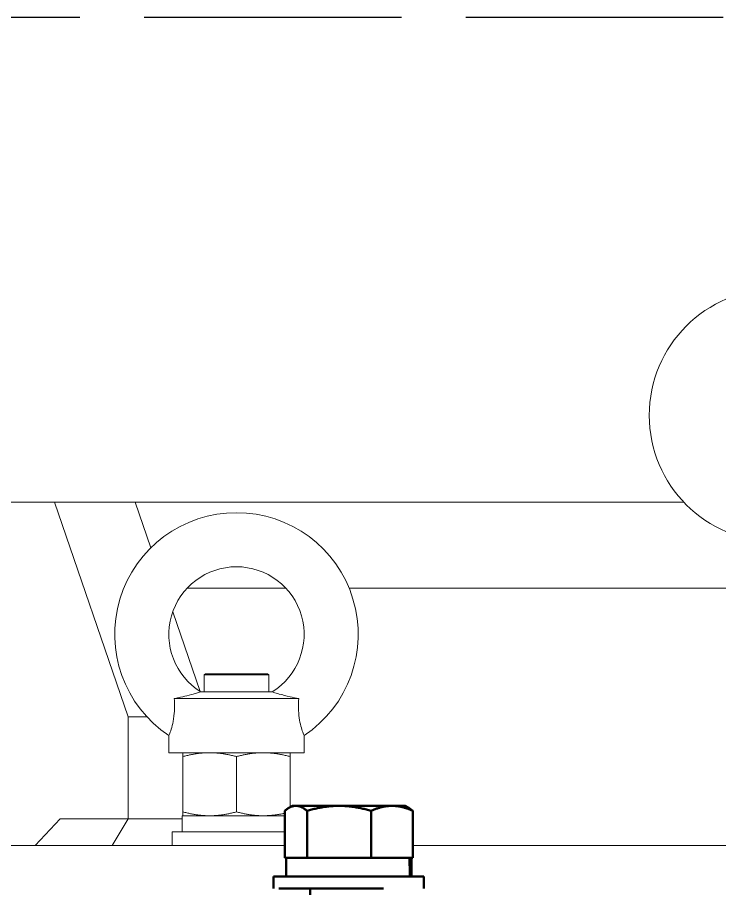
# Model space of a CAD drawing. Header units: inches. Extents: x 20 to 536, y 8 to 344.
# Drawn here: x 98.97 to 107.14, y 133.87 to 144.01 of the extents above; entities that cross this region are included whole.
import ezdxf

# ---------------------------------------------------------------- set-up
doc = ezdxf.new("R2010")
doc.units = ezdxf.units.IN
doc.header["$LTSCALE"] = 16
doc.header["$MEASUREMENT"] = 0
doc.linetypes.add('DASHED_SPACE', pattern=[0.2067, 0.1654, -0.0413])
doc.layers.add('Sketch Geometry (ANSI)', color=7, linetype='Continuous', lineweight=25)
doc.layers.add('Visible (ANSI)', color=7, linetype='Continuous', lineweight=50)

msp = doc.modelspace()

# ---------------------------------------------------------------- linework, layer by layer
at = {"layer": 'Sketch Geometry (ANSI)', "linetype": 'DASHED_SPACE', "ltscale": 1.132117}
msp.add_line((148.37187, 144.0098), (24.81537, 144.0098), dxfattribs=at)
at = {"layer": 'Visible (ANSI)', "linetype": 'Continuous', "lineweight": 18}
for p, q in [((99.40046, 138.36565), (91.28764, 138.36565)), ((100.33949, 138.36565), (99.40046, 138.36565)), ((99.40046, 138.36565), (100.26007, 135.86565)), ((106.7268, 138.36565), (100.33949, 138.36565)), ((100.52284, 137.83241), (100.33949, 138.36565)), ((102.09343, 137.36565), (100.94739, 137.36565)), ((108.23041, 137.36565), (102.83081, 137.36565)), ((101.09737, 136.1615), (100.77841, 137.08912)), ((101.15791, 136.36565), (101.14541, 136.35315)), ((101.89541, 136.35315), (101.14541, 136.35315)), ((101.14541, 136.35315), (101.14541, 136.15666)), ((101.15791, 136.36565), (101.88291, 136.36565)), ((101.88291, 136.36565), (101.89541, 136.35315)), ((101.89541, 136.35315), (101.89541, 136.15666)), ((101.93576, 136.15666), (101.10507, 136.15666)), ((102.24467, 136.07758), (100.79616, 136.07758)), ((100.26007, 134.67815), (100.26007, 135.86565)), ((100.26007, 135.86565), (100.47768, 135.86565)), ((100.73301, 135.44765), (100.73301, 135.64713)), ((102.30781, 135.44765), (102.30781, 135.64713)), ((102.30781, 135.44765), (100.73301, 135.44765)), ((100.89541, 134.75874), (100.89541, 135.40257)), ((101.52041, 134.75874), (101.52041, 135.40257)), ((102.14541, 134.81414), (102.14541, 135.40257)), ((99.17578, 134.36565), (99.46923, 134.67815)), ((99.46923, 134.67815), (100.26007, 134.67815)), ((100.07407, 134.36565), (100.26007, 134.67815)), ((100.26007, 134.67815), (100.88791, 134.67815)), ((100.88791, 134.71365), (102.08141, 134.71365)), ((100.88791, 134.52565), (100.88791, 134.71365)), ((100.77041, 134.52565), (102.08141, 134.52565)), ((100.77041, 134.36565), (100.77041, 134.52565)), ((100.65609, 134.36565), (98.76496, 134.36565)), ((100.65609, 134.36565), (101.29753, 134.36565)), ((102.08141, 134.36565), (101.29753, 134.36565)), ((103.57387, 134.36565), (107.59041, 134.36565))]:
    msp.add_line(p, q, dxfattribs=at)
at = {"layer": 'Visible (ANSI)'}
for p, q in [((102.17164, 134.82928), (102.12905, 134.80469)), ((102.21164, 134.82928), (102.17164, 134.82928)), ((102.71498, 134.82928), (102.21164, 134.82928)), ((103.33098, 134.82928), (102.71498, 134.82928)), ((103.48364, 134.82928), (103.33098, 134.82928)), ((103.48364, 134.82928), (103.52624, 134.80469)), ((102.08141, 134.22528), (102.08141, 134.77069)), ((102.34187, 134.22528), (102.34187, 134.77069)), ((103.0881, 134.22528), (103.0881, 134.77069)), ((103.57387, 134.22528), (103.57387, 134.77069)), ((102.21164, 134.22528), (102.08141, 134.22528)), ((102.09814, 134.22528), (103.53202, 134.22528)), ((102.09814, 134.22528), (102.09814, 134.00628)), ((102.17164, 134.22528), (102.17164, 134.22528)), ((102.34187, 134.22528), (102.21164, 134.22528)), ((102.71498, 134.22528), (102.34187, 134.22528)), ((103.0881, 134.22528), (102.71498, 134.22528)), ((103.33098, 134.22528), (103.0881, 134.22528)), ((103.57387, 134.22528), (103.33098, 134.22528)), ((103.48364, 134.22528), (103.48364, 134.22528)), ((103.53202, 134.22528), (103.54429, 134.22528)), ((103.54429, 134.22528), (103.55714, 134.22528)), ((103.55714, 134.22528), (103.55714, 134.00628)), ((103.70264, 134.00628), (101.95264, 134.00628)), ((101.95264, 133.86565), (101.95264, 134.00628)), ((103.70264, 133.86565), (103.70264, 134.00628)), ((102.01371, 133.86565), (103.23238, 133.86565)), ((102.38014, 133.86565), (102.38014, 131.36565))]:
    msp.add_line(p, q, dxfattribs=at)
at = {"layer": 'Visible (ANSI)', "linetype": 'Continuous', "lineweight": 18}
for centre, radius, start, end in [((107.79609, 139.37571), 1.47092, 90, 270), ((101.52041, 136.82561), 1.41732, 303.748989, 236.251011), ((101.52041, 136.82561), 0.7874, 301.835724, 238.164276)]:
    msp.add_arc(centre, radius, start, end, dxfattribs=at)
at = {"layer": 'Visible (ANSI)'}
for centre, start_param, end_param in [((102.82764, 133.85103), 1.60291232, 1.65596168), ((102.82764, 134.16153), 1.52784328, 1.58078706)]:
    msp.add_ellipse(centre, major_axis=(0.12917, -4.13714), ratio=0.17354315, start_param=start_param, end_param=end_param, dxfattribs=at)
at = {"layer": 'Visible (ANSI)', "linetype": 'Continuous', "lineweight": 18}
for points, knots in [([(101.10507, 136.15666), (101.10507, 136.15666), (101.09956, 136.15472), (101.07745, 136.1475), (101.06031, 136.14213), (101.01252, 136.1284), (100.97981, 136.11971), (100.91287, 136.10329), (100.87904, 136.09549), (100.82835, 136.08439), (100.81233, 136.08096), (100.79616, 136.07758)], [1.44742672, 1.44742672, 1.44742672, 1.44742672, 1.70136376, 1.70136376, 1.97757797, 1.97757797, 2.32395322, 2.32395322, 2.62724145, 2.62724145, 2.76385241, 2.76385241, 2.76385241, 2.76385241]), ([(102.24467, 136.07758), (102.21091, 136.08465), (102.17784, 136.09189), (102.09757, 136.11041), (102.05385, 136.1215), (101.99227, 136.13857), (101.97019, 136.14533), (101.94289, 136.15415), (101.9361, 136.15654), (101.93576, 136.15666), (101.93576, 136.15666), (101.93576, 136.15666)], [0.16439405, 0.16439405, 0.16439405, 0.16439405, 0.43009125, 0.43009125, 0.84464406, 0.84464406, 1.16569623, 1.16569623, 1.44034331, 1.44034331, 1.44742671, 1.44742671, 1.44742671, 1.44742671]), ([(100.79616, 136.07758), (100.7994, 136.02095), (100.79993, 135.96273), (100.79178, 135.85852), (100.78513, 135.81935), (100.77072, 135.75402), (100.76219, 135.72565), (100.74684, 135.68063), (100.74034, 135.6647), (100.73425, 135.64998), (100.73304, 135.64712), (100.73303, 135.64712)], [0, 0, 0, 0, 0.43602809, 0.43602809, 0.81032109, 0.81032109, 1.20276192, 1.20276192, 1.59558596, 1.59558596, 1.8449044, 1.8449044, 1.8449044, 1.8449044]), ([(102.3078, 135.64712), (102.3078, 135.64713), (102.3074, 135.6481), (102.30434, 135.65532), (102.2991, 135.66763), (102.28539, 135.70509), (102.27728, 135.72932), (102.26236, 135.78669), (102.25583, 135.8183), (102.24596, 135.88983), (102.2431, 135.92876), (102.24159, 136.00476), (102.2426, 136.0415), (102.24467, 136.07758)], [1.84507114, 1.84507114, 1.84507114, 1.84507114, 1.99045995, 1.99045995, 2.38348301, 2.38348301, 2.7609854, 2.7609854, 3.1199212, 3.1199212, 3.50625859, 3.50625859, 3.86180885, 3.86180885, 3.86180885, 3.86180885])]:
    msp.add_open_spline(points, degree=3, knots=knots, dxfattribs=at)
for points, weights in [([(100.89541, 135.40257), (100.89541, 135.44765), (100.89541, 135.44765)], [1, 1.0379548493, 1]), ([(101.20791, 135.44765), (101.06288, 135.44765), (100.89541, 135.40257)], [1, 1.0379548493, 1]), ([(101.52041, 135.40257), (101.35294, 135.44765), (101.20791, 135.44765)], [1, 1.0379548493, 1]), ([(101.83291, 135.44765), (101.68788, 135.44765), (101.52041, 135.40257)], [1, 1.0379548493, 1]), ([(102.14541, 135.40257), (101.97794, 135.44765), (101.83291, 135.44765)], [1, 1.0379548493, 1]), ([(102.14541, 135.44765), (102.14541, 135.44765), (102.14541, 135.40257)], [1, 1.0379548493, 1]), ([(100.89541, 134.71365), (100.89541, 134.71365), (100.89541, 134.75874)], [1, 1.0379548493, 1]), ([(100.89541, 134.75874), (101.06288, 134.71365), (101.20791, 134.71365)], [1, 1.0379548493, 1]), ([(101.20791, 134.71365), (101.35294, 134.71365), (101.52041, 134.75874)], [1, 1.0379548493, 1]), ([(101.52041, 134.75874), (101.68788, 134.71365), (101.83291, 134.71365)], [1, 1.0379548493, 1]), ([(101.83291, 134.71365), (101.95123, 134.71365), (102.08141, 134.7429)], [1, 1.03074776719, 1.01167712094])]:
    msp.add_rational_spline(points, weights, degree=2, dxfattribs=at)
at = {"layer": 'Visible (ANSI)'}
for points, weights in [([(102.21164, 134.82928), (102.1512, 134.82928), (102.08141, 134.77069)], [1, 1.0379548493, 1]), ([(102.34187, 134.77069), (102.27208, 134.82928), (102.21164, 134.82928)], [1, 1.0379548493, 1]), ([(102.71498, 134.82928), (102.54182, 134.82928), (102.34187, 134.77069)], [1, 1.0379548493, 1]), ([(103.0881, 134.77069), (102.88815, 134.82928), (102.71498, 134.82928)], [1, 1.0379548493, 1]), ([(103.33098, 134.82928), (103.21826, 134.82928), (103.0881, 134.77069)], [1, 1.0379548493, 1]), ([(103.57387, 134.77069), (103.44371, 134.82928), (103.33098, 134.82928)], [1, 1.0379548493, 1]), ([(103.52624, 134.80469), (103.54909, 134.7915), (103.57387, 134.77069)], [1.01719100565, 1.01315491386, 1])]:
    msp.add_rational_spline(points, weights, degree=2, dxfattribs=at)

doc.saveas('drawing.dxf')
